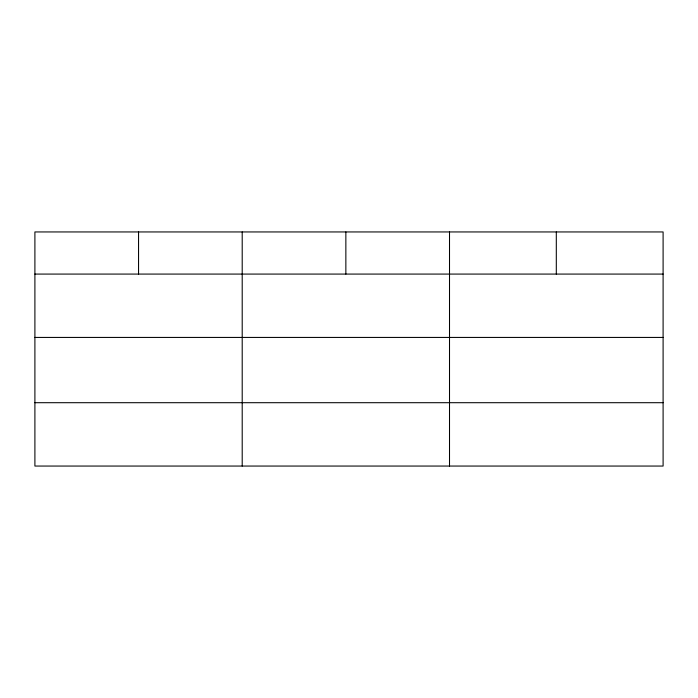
<?xml version="1.0" encoding="UTF-8"?>
<svg xmlns="http://www.w3.org/2000/svg" width="698" height="698" viewBox="0 0 698 698"><rect width="100%" height="100%" fill="white"/><g stroke="black" fill="none" stroke-linecap="round" stroke-linejoin="round"><path stroke-width="1.05" d="M663.1 337.431L663.1 231.945L34.9 231.945L34.9 466.055L663.1 466.055L663.1 337.431L34.9 337.431M34.9 274.078L663.1 274.078M34.9 402.702L663.1 402.702M556.306 231.945L556.306 274.078M449.512 231.945L449.512 466.055M345.859 231.945L345.859 274.078M242.206 231.945L242.206 466.055M138.553 231.945L138.553 274.078"/></g></svg>
